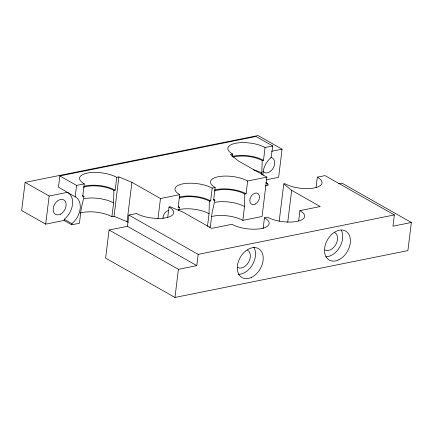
<?xml version="1.0" encoding="UTF-8"?>
<svg xmlns="http://www.w3.org/2000/svg" width="433" height="433" viewBox="0 0 433 433"><rect width="100%" height="100%" fill="white"/><g stroke="black" fill="none" stroke-linecap="round" stroke-linejoin="round"><path stroke-width="0.65" d="M80.424 212.966A21.093 7.832 7 0 1 111.914 216.722L113.608 202.909L113.895 190.385L115.178 190.125L116.748 177.335L118.886 176.908L131.903 182.32L160.475 198.52L179.706 194.655A21.093 7.832 7 0 1 182.71 183.879A21.093 7.832 7 0 1 212.192 188.122L215.179 187.521A21.093 7.832 7 0 1 218.183 176.751A21.093 7.832 7 0 1 247.665 180.994L266.896 177.124L262.062 216.505L242.826 220.375A21.093 7.832 7 0 0 211.336 216.624M207.515 226.194L209.047 213.696L209.339 201.166L210.617 200.912L212.192 188.122M242.826 220.375L244.521 206.563L244.813 194.038L246.096 193.778L247.665 180.994M261.754 174.407L262.203 160.562L263.486 160.307L265.056 147.518L272.747 145.97L271.118 157.531A16.649 11.523 -60.4 0 0 262.972 175.376M266.809 179.69L278.625 177.314L282.078 149.185L258.036 135.551L25.103 182.38L21.65 210.514L45.692 224.148L64.073 220.451L71.737 224.797L79.428 223.249L81.123 209.442L83.975 196.398A19.425 7.215 7 0 1 82.254 195.278M45.692 224.148L49.145 196.014L25.103 182.38M272.747 145.97L256.022 136.487L59.846 175.933L58.466 187.186L75.369 196.891A16.649 11.523 -60.4 0 1 72.111 223.466L71.737 224.797M64.073 220.451L64.441 219.12A16.649 11.523 -60.4 0 0 67.705 192.544L67.505 192.479M75.169 196.826L76.571 185.416L59.846 175.933M116.748 177.335A21.093 7.832 7 0 0 87.266 173.097A21.093 7.832 7 0 0 84.267 183.868L82.698 196.652L83.975 196.398M127.459 226.307L128.839 215.055L198.179 254.371L196.799 265.624L127.459 226.307L109.078 229.999L105.625 258.133L174.964 297.449L407.897 250.62L411.35 222.486L342.01 183.17L338.73 183.825M111.914 216.722L114.047 216.289L118.886 176.908M128.233 222.362L127.064 221.701L131.903 182.32M158.018 218.546L160.475 198.52M167.679 217.842L169.016 206.974L170.082 206.763L183.099 212.17L211.672 228.375L231.974 224.294A21.093 7.832 7 0 0 261.456 228.537A21.093 7.832 7 0 0 264.455 217.761L267.448 217.16A21.093 7.832 7 0 0 296.93 221.404A21.093 7.832 7 0 0 299.928 210.627L320.231 206.546L291.658 190.347L283.772 183.901L279.193 221.193M179.706 194.655L178.136 207.439L179.419 207.185L178.705 210.443M174.964 297.449L178.418 269.321L109.078 229.999M215.179 187.521L213.61 200.311L214.892 200.051L212.04 213.096L210.346 226.908L209.15 227.146M232.337 155.967L232.57 154.051A21.093 7.832 7 0 1 235.574 143.274A21.093 7.832 7 0 1 265.056 147.518M265.867 182.932L268.054 184.171L267.913 185.356L265.348 185.871M263.123 228.629L264.455 217.761M287.734 222.308L291.658 190.347M298.673 220.857L299.928 210.627M316.063 187.386L317.319 177.157L325.015 175.609L394.355 214.93L392.975 226.183L411.35 222.486M76.571 185.416L84.267 183.868M232.57 154.051L230.437 154.478L238.323 160.924L266.896 177.124M49.145 196.014L67.526 192.322M271.578 151.296L282.078 149.185M128.839 215.055L136.53 213.507A21.093 7.832 7 0 0 166.012 217.75A21.093 7.832 7 0 0 169.016 206.974M283.772 183.901L284.838 183.689A21.093 7.832 7 0 0 314.32 187.933A21.093 7.832 7 0 0 317.319 177.157M198.179 254.371L394.355 214.93M178.418 269.321L196.799 265.624M268.054 184.171L267.854 184.112A16.649 11.523 -60.4 0 1 265.916 182.656M114.047 216.289L127.064 221.701M64.214 219.271L71.883 223.617M253.738 247.102A16.649 11.523 -60.4 0 1 252.536 264.579A16.649 11.523 -60.4 0 1 238.074 274.305M247.411 250.014A9.991 6.917 -60.4 0 1 248.683 262.025A9.991 6.917 -60.4 0 1 237.76 267.507M341.258 230.129A16.649 11.523 -60.4 0 1 339.726 247.054A16.649 11.523 -60.4 0 1 325.908 256.791M334.601 232.483A9.991 6.917 -60.4 0 1 335.873 244.493A9.991 6.917 -60.4 0 1 324.95 249.976M179.132 197.156A21.093 7.832 7 0 1 210.617 200.912M179.419 207.185A19.425 7.215 7 0 1 178.228 206.444M179.23 198.076A19.425 7.215 7 0 1 209.339 201.166M231.996 156.551A21.093 7.832 7 0 1 263.486 160.307M233.198 157.109A19.425 7.215 7 0 1 262.203 160.562M83.688 186.374A21.093 7.832 7 0 1 115.178 190.125M83.791 187.289A19.425 7.215 7 0 1 113.895 190.385M214.606 190.027A21.093 7.832 7 0 1 246.096 193.778M214.892 200.051A19.425 7.215 7 0 1 213.702 199.315M214.703 190.942A19.425 7.215 7 0 1 244.813 194.038M215.039 202.325A21.093 7.832 7 0 1 244.521 206.563M178.207 209.767A21.093 7.832 7 0 1 209.047 213.696M253.116 169.774A21.093 7.832 7 0 1 261.916 173.092M84.126 198.666A21.093 7.832 7 0 1 113.608 202.909M270.804 157.439A8.324 5.764 -60.4 0 1 273.315 167.907A8.324 5.764 -60.4 0 1 263.031 171.522M163.057 218.66A6.246 4.319 -60.4 0 1 168.594 210.481M251.752 277.261A16.649 11.523 -60.4 0 0 260.65 250.436A16.649 11.523 -60.4 0 0 238.356 261.629A16.649 11.523 -60.4 0 0 251.752 277.261M338.942 259.73A16.649 11.523 -60.4 0 0 347.84 232.905A16.649 11.523 -60.4 0 0 325.546 244.098A16.649 11.523 -60.4 0 0 338.942 259.73M60.414 214.2A8.324 5.764 -60.4 0 0 64.863 200.782A8.324 5.764 -60.4 0 0 53.714 206.379A8.324 5.764 -60.4 0 0 60.414 214.2M255.21 204.1A6.246 4.319 -60.4 0 0 258.55 194.038A6.246 4.319 -60.4 0 0 250.187 198.238A6.246 4.319 -60.4 0 0 255.21 204.1"/></g></svg>
